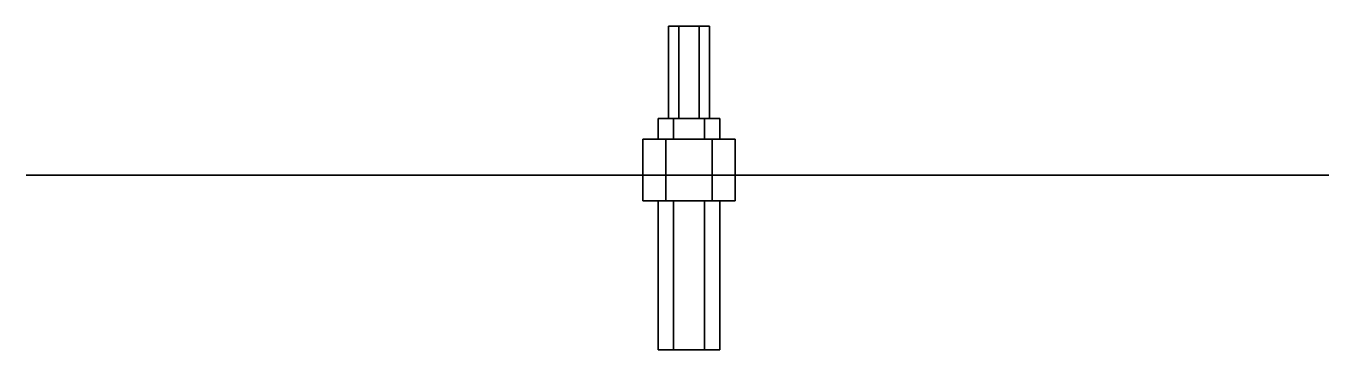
# Model space of a CAD drawing. Extents: x -1.29 to 1.25, y 4.07 to 4.7.
import ezdxf

# ---------------------------------------------------------------- set-up
doc = ezdxf.new("R2010")
doc.units = 0
doc.layers.add('PROP', color=1, linetype='CONTINUOUS')

msp = doc.modelspace()

# ---------------------------------------------------------------- linework, layer by layer
at = {"layer": 'PROP'}
for points in [[(-0.02, 4.7, 0.0346), (-0.04, 4.7), (-0.04, 4.52), (-0.02, 4.52, 0.0346)], [(-0.04, 4.7), (-0.02, 4.7, -0.0346), (-0.02, 4.52, -0.0346), (-0.04, 4.52)], [(0.04, 4.7), (-0.04, 4.7), (-0.02, 4.7, 0.0346), (0.02, 4.7, 0.0346)], [(0.02, 4.7, -0.0346), (-0.02, 4.7, -0.0346), (-0.04, 4.7), (0.04, 4.7)], [(0.02, 4.7, 0.0346), (-0.02, 4.7, 0.0346), (-0.02, 4.52, 0.0346), (0.02, 4.52, 0.0346)], [(-0.02, 4.7, -0.0346), (0.02, 4.7, -0.0346), (0.02, 4.52, -0.0346), (-0.02, 4.52, -0.0346)], [(0.04, 4.7), (0.02, 4.7, 0.0346), (0.02, 4.52, 0.0346), (0.04, 4.52)], [(0.02, 4.7, -0.0346), (0.04, 4.7), (0.04, 4.52), (0.02, 4.52, -0.0346)], [(-0.03, 4.52, 0.052), (-0.06, 4.52), (-0.06, 4.48), (-0.03, 4.48, 0.052)], [(-0.06, 4.52), (-0.03, 4.52, -0.052), (-0.03, 4.48, -0.052), (-0.06, 4.48)], [(0.06, 4.52), (-0.06, 4.52), (-0.03, 4.52, 0.052), (0.03, 4.52, 0.052)], [(0.03, 4.52, -0.052), (-0.03, 4.52, -0.052), (-0.06, 4.52), (0.06, 4.52)], [(0.03, 4.52, 0.052), (-0.03, 4.52, 0.052), (-0.03, 4.48, 0.052), (0.03, 4.48, 0.052)], [(-0.03, 4.52, -0.052), (0.03, 4.52, -0.052), (0.03, 4.48, -0.052), (-0.03, 4.48, -0.052)], [(0.06, 4.52), (0.03, 4.52, 0.052), (0.03, 4.48, 0.052), (0.06, 4.48)], [(0.03, 4.52, -0.052), (0.06, 4.52), (0.06, 4.48), (0.03, 4.48, -0.052)], [(-0.045, 4.48, 0.0779), (-0.09, 4.48), (-0.09, 4.36), (-0.045, 4.36, 0.0779)], [(-0.09, 4.48), (-0.045, 4.48, -0.0779), (-0.045, 4.36, -0.0779), (-0.09, 4.36)], [(0.09, 4.48), (-0.09, 4.48), (-0.045, 4.48, 0.0779), (0.045, 4.48, 0.0779)], [(0.045, 4.48, -0.0779), (-0.045, 4.48, -0.0779), (-0.09, 4.48), (0.09, 4.48)], [(0.045, 4.48, 0.0779), (-0.045, 4.48, 0.0779), (-0.045, 4.36, 0.0779), (0.045, 4.36, 0.0779)], [(-0.045, 4.48, -0.0779), (0.045, 4.48, -0.0779), (0.045, 4.36, -0.0779), (-0.045, 4.36, -0.0779)], [(0.09, 4.48), (0.045, 4.48, 0.0779), (0.045, 4.36, 0.0779), (0.09, 4.36)], [(0.045, 4.48, -0.0779), (0.09, 4.48), (0.09, 4.36), (0.045, 4.36, -0.0779)], [(-1.2657, 4.41, 0.7077), (-1.2907, 4.41, 0.6644), (-1.2611, 4.41, 0.6357), (-1.2211, 4.41, 0.705)], [(-1.2211, 4.41, 0.705), (-1.2611, 4.41, 0.6357), (-1.2907, 4.41, 0.6644), (-1.2657, 4.41, 0.7077)], [(-1.2211, 4.41, 0.705), (-1.2611, 4.41, 0.6357), (-1.1672, 4.41, 0.5584), (-1.0935, 4.41, 0.666)], [(-1.0935, 4.41, 0.666), (-1.1672, 4.41, 0.5584), (-1.2611, 4.41, 0.6357), (-1.2211, 4.41, 0.705)], [(-0.8224, 4.41, 0.5556), (-1.0819, 4.41, 0.4861), (-1.1672, 4.41, 0.5584), (-1.0935, 4.41, 0.666)], [(-1.0935, 4.41, 0.666), (-1.1672, 4.41, 0.5584), (-1.0819, 4.41, 0.4861), (-0.8224, 4.41, 0.5556)], [(-0.8224, 4.41, 0.5556), (-1.0819, 4.41, 0.4861), (-0.931, 4.41, 0.3874), (-0.6442, 4.41, 0.4643)], [(-0.6442, 4.41, 0.4643), (-0.931, 4.41, 0.3874), (-1.0819, 4.41, 0.4861), (-0.8224, 4.41, 0.5556)], [(-0.6442, 4.41, 0.4643), (-0.931, 4.41, 0.3874), (-0.6712, 4.41, 0.2374), (-0.5662, 4.41, 0.4193)], [(-0.5662, 4.41, 0.4193), (-0.6712, 4.41, 0.2374), (-0.931, 4.41, 0.3874), (-0.6442, 4.41, 0.4643)], [(-0.3944, 4.41, 0.297), (-0.4694, 4.41, 0.1671), (-0.6712, 4.41, 0.2374), (-0.5662, 4.41, 0.4193)], [(-0.5662, 4.41, 0.4193), (-0.6712, 4.41, 0.2374), (-0.4694, 4.41, 0.1671), (-0.3944, 4.41, 0.297)], [(-0.1036, 4.41, 0.1406), (-0.1886, 4.41, -0.0066), (-0.4744, 4.41, 0.1584), (-0.3894, 4.41, 0.3056)], [(-0.3894, 4.41, 0.3056), (-0.4744, 4.41, 0.1584), (-0.1886, 4.41, -0.0066), (-0.1036, 4.41, 0.1406)], [(0.02, 4.41, 0.0346), (-0.035, 4.41, -0.0606), (-0.1736, 4.41, 0.0194), (-0.1186, 4.41, 0.1146)], [(-0.1186, 4.41, 0.1146), (-0.1736, 4.41, 0.0194), (-0.035, 4.41, -0.0606), (0.02, 4.41, 0.0346)], [(-0.06, 4.41, -0.49), (0.09, 4.41, -0.49), (0.13, 4.41, -0.7), (-0.08, 4.41, -0.7)], [(-0.08, 4.41, -0.7), (0.13, 4.41, -0.7), (0.09, 4.41, -0.49), (-0.06, 4.41, -0.49)], [(-0.08, 4.41, -0.79), (0.13, 4.41, -1), (0.13, 4.41, -0.7), (-0.08, 4.41, -0.7)], [(-0.08, 4.41, -0.7), (0.13, 4.41, -0.7), (0.13, 4.41, -1), (-0.08, 4.41, -0.79)], [(-0.08, 4.41, -0.79), (0.13, 4.41, -1), (0.12, 4.41, -1.18), (-0.07, 4.41, -0.99)], [(-0.07, 4.41, -0.99), (0.12, 4.41, -1.18), (0.13, 4.41, -1), (-0.08, 4.41, -0.79)], [(-0.07, 4.41, -0.49), (0.1, 4.41, -0.49), (0.1, 4.41, -0.16), (-0.07, 4.41, -0.16)], [(-0.07, 4.41, -0.16), (0.1, 4.41, -0.16), (0.1, 4.41, -0.49), (-0.07, 4.41, -0.49)], [(-0.03, 4.41, -1.28), (0.1, 4.41, -1.29), (0.12, 4.41, -1.18), (-0.07, 4.41, -0.99)], [(-0.07, 4.41, -0.99), (0.12, 4.41, -1.18), (0.1, 4.41, -1.29), (-0.03, 4.41, -1.28)], [(-0.04, 4.41, -0.16), (0.07, 4.41, -0.16), (0.07, 4.41), (-0.04, 4.41)], [(-0.04, 4.41), (0.07, 4.41), (0.07, 4.41, -0.16), (-0.04, 4.41, -0.16)], [(0.02, 4.41, -0.0346), (-0.035, 4.41, 0.0606), (0.1036, 4.41, 0.1406), (0.1586, 4.41, 0.0454)], [(0.1586, 4.41, 0.0454), (0.1036, 4.41, 0.1406), (-0.035, 4.41, 0.0606), (0.02, 4.41, -0.0346)], [(-0.03, 4.41, -1.28), (0.1, 4.41, -1.29), (0.08, 4.41, -1.41), (0, 4.41, -1.41)], [(0, 4.41, -1.41), (0.08, 4.41, -1.41), (0.1, 4.41, -1.29), (-0.03, 4.41, -1.28)], [(0.02, 4.41, -1.45), (0.07, 4.41, -1.45), (0.08, 4.41, -1.41), (0, 4.41, -1.41)], [(0, 4.41, -1.41), (0.08, 4.41, -1.41), (0.07, 4.41, -1.45), (0.02, 4.41, -1.45)], [(0.1736, 4.41, 0.0194), (0.0886, 4.41, 0.1666), (0.3744, 4.41, 0.3316), (0.4594, 4.41, 0.1844)], [(0.4594, 4.41, 0.1844), (0.3744, 4.41, 0.3316), (0.0886, 4.41, 0.1666), (0.1736, 4.41, 0.0194)], [(0.4544, 4.41, 0.193), (0.3794, 4.41, 0.3229), (0.5412, 4.41, 0.4626), (0.6462, 4.41, 0.2807)], [(0.6462, 4.41, 0.2807), (0.5412, 4.41, 0.4626), (0.3794, 4.41, 0.3229), (0.4544, 4.41, 0.193)], [(0.7242, 4.41, 0.3257), (0.801, 4.41, 0.6126), (0.5412, 4.41, 0.4626), (0.6462, 4.41, 0.2807)], [(0.6462, 4.41, 0.2807), (0.5412, 4.41, 0.4626), (0.801, 4.41, 0.6126), (0.7242, 4.41, 0.3257)], [(0.8924, 4.41, 0.4344), (0.9619, 4.41, 0.6939), (0.801, 4.41, 0.6126), (0.7242, 4.41, 0.3257)], [(0.7242, 4.41, 0.3257), (0.801, 4.41, 0.6126), (0.9619, 4.41, 0.6939), (0.8924, 4.41, 0.4344)], [(0.8924, 4.41, 0.4344), (0.9619, 4.41, 0.6939), (1.0672, 4.41, 0.7316), (1.1235, 4.41, 0.614)], [(1.1235, 4.41, 0.614), (1.0672, 4.41, 0.7316), (0.9619, 4.41, 0.6939), (0.8924, 4.41, 0.4344)], [(1.2211, 4.41, 0.705), (1.1811, 4.41, 0.7743), (1.0672, 4.41, 0.7316), (1.1235, 4.41, 0.614)], [(1.1235, 4.41, 0.614), (1.0672, 4.41, 0.7316), (1.1811, 4.41, 0.7743), (1.2211, 4.41, 0.705)], [(1.2457, 4.41, 0.7423), (1.2207, 4.41, 0.7856), (1.1811, 4.41, 0.7743), (1.2211, 4.41, 0.705)], [(1.2211, 4.41, 0.705), (1.1811, 4.41, 0.7743), (1.2207, 4.41, 0.7856), (1.2457, 4.41, 0.7423)], [(0.045, 4.36, 0.0779), (-0.045, 4.36, 0.0779), (-0.09, 4.36), (0.09, 4.36)], [(0.09, 4.36), (-0.09, 4.36), (-0.045, 4.36, -0.0779), (0.045, 4.36, -0.0779)], [(-0.03, 4.36, 0.052), (-0.06, 4.36), (-0.06, 4.07), (-0.03, 4.07, 0.052)], [(-0.06, 4.36), (-0.03, 4.36, -0.052), (-0.03, 4.07, -0.052), (-0.06, 4.07)], [(0.03, 4.36, 0.052), (-0.03, 4.36, 0.052), (-0.03, 4.07, 0.052), (0.03, 4.07, 0.052)], [(-0.03, 4.36, -0.052), (0.03, 4.36, -0.052), (0.03, 4.07, -0.052), (-0.03, 4.07, -0.052)], [(0.06, 4.36), (0.03, 4.36, 0.052), (0.03, 4.07, 0.052), (0.06, 4.07)], [(0.03, 4.36, -0.052), (0.06, 4.36), (0.06, 4.07), (0.03, 4.07, -0.052)]]:
    msp.add_3dface(points, dxfattribs=at)

doc.saveas('drawing.dxf')
